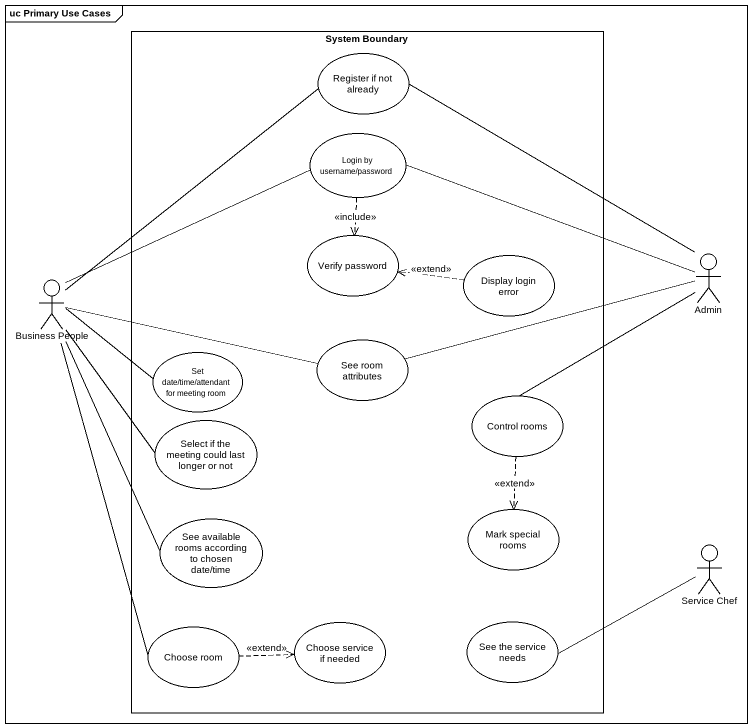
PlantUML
@startuml
mainframe uc Primary Use Cases
rectangle "System Boundary" as System_Boundary {
  usecase "Register if not already" as Register_if_not_already
  usecase "Login by username/password" as Login_by_username_password
  usecase "Verify password" as Verify_password
  usecase "Display login error" as Display_login_error
  usecase "Set date/time/attendant for meeting room" as Set_date_time_attendant_for
  usecase "See room attributes" as See_room_attributes
  usecase "Control rooms" as Control_rooms
  usecase "Select if the meeting could last longer or not" as Select_if_the_meeting_could
  usecase "Mark special rooms" as Mark_special_rooms
  usecase "See available rooms according to chosen date/time" as See_available_rooms
  usecase "Choose room" as Choose_room
  usecase "Choose service if needed" as Choose_service_if_needed
  usecase "See the service needs" as See_the_service_needs
}
actor "Business People" as Business_People
actor Admin
actor "Service Chef" as Service_Chef
Login_by_username_password ..> Verify_password : <<include>>
Business_People -up- Register_if_not_already
Business_People -right- Login_by_username_password
Business_People -right- Set_date_time_attendant_for
Business_People -right- See_room_attributes
Business_People -- Select_if_the_meeting_could
Business_People -- See_available_rooms
Business_People -- Choose_room
Display_login_error .left.> Verify_password : <<extend>>
Admin -up- Register_if_not_already
Admin -left- Login_by_username_password
Admin -left- See_room_attributes
Admin -- Control_rooms
Control_rooms ..> Mark_special_rooms : <<extend>>
Choose_room .right.> Choose_service_if_needed : <<extend>>
See_the_service_needs -right- Service_Chef
@enduml
